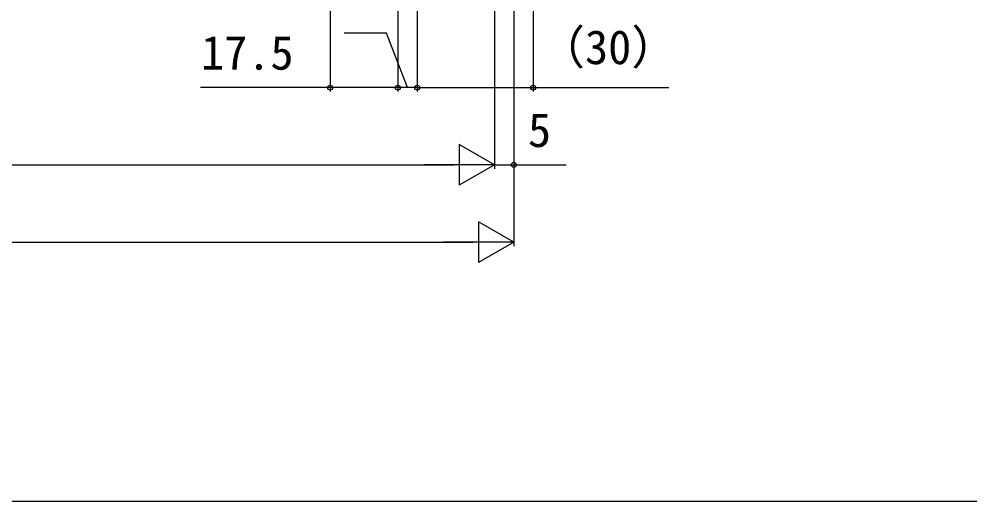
# Model space of a CAD drawing. Units: millimetres, scale not verified. Extents: x -525 to 525, y -783 to 779.
# Drawn here: x 58.9 to 304.6, y -782.7 to -658 of the extents above; entities that cross this region are included whole.
import ezdxf
from ezdxf.enums import TextEntityAlignment as Align

# ---------------------------------------------------------------- set-up
doc = ezdxf.new("R2010")
doc.units = ezdxf.units.MM
doc.header["$LTSCALE"] = 4
doc.layers.add('0-7_YKK_D', color=6, linetype='Continuous')
doc.layers.add('0-8_YKK_ZWAK', color=7, linetype='Continuous')
doc.styles.add('ＭＳ ゴシック', font='')
doc.styles.get('ＭＳ ゴシック').set_extended_font_data('MS Gothic')

msp = doc.modelspace()

# ---------------------------------------------------------------- linework, layer by layer
at = {"layer": '0-7_YKK_D'}
for p, q in [((139.337, -547.247), (139.337, -676.747)), ((186.837, -555.796), (186.837, -696.747)), ((186.837, -555.796), (186.837, -716.747)), ((156.837, -566.247), (156.837, -676.747)), ((156.837, -566.247), (156.837, -676.747)), ((181.837, -566.247), (181.837, -696.747)), ((161.837, -600.996), (161.837, -676.747)), ((161.837, -600.996), (161.837, -676.747)), ((181.837, -601.849), (181.837, -696.747)), ((191.841, -621.747), (191.841, -676.747)), ((161.837, -675.747), (156.837, -675.747)), ((181.837, -695.747), (172.744, -690.497)), ((172.744, -690.497), (172.744, -700.997)), ((-247.659, -695.747), (171.337, -695.747)), ((181.837, -695.747), (163.651, -695.747)), ((181.837, -695.747), (172.744, -700.997)), ((186.837, -715.747), (177.744, -710.497)), ((177.744, -710.497), (177.744, -720.997)), ((-252.659, -715.747), (176.337, -715.747)), ((186.837, -715.747), (168.651, -715.747)), ((186.837, -715.747), (177.744, -720.997))]:
    msp.add_line(p, q, dxfattribs=at)
for points in [[(159.337, -675.747), (153.896, -661.642), (142.941, -661.642)], [(156.837, -675.747), (139.337, -675.747), (105.787, -675.747)], [(161.837, -675.747), (191.841, -675.747), (226.959, -675.747)], [(181.837, -695.747), (186.837, -695.747), (200.342, -695.747)]]:
    msp.add_lwpolyline(points, dxfattribs=at)
for centre in [(139.337, -675.747), (156.837, -675.747), (156.837, -675.747), (161.837, -675.747), (161.837, -675.747), (191.841, -675.747), (186.837, -695.747)]:
    msp.add_circle(centre, 0.637, dxfattribs=at)
at = {"layer": '0-8_YKK_ZWAK'}
msp.add_lwpolyline([(-525, -782.7), (525, -782.7), (525, 747.3)], dxfattribs=at)

# ---------------------------------------------------------------- texts
at = {"layer": '0-7_YKK_D', "style": 'ＭＳ ゴシック'}
for s, p in [('（30）', (193.255, -672.315)), ('17.5', (105.946, -673.747)), ('5', (190.501, -693.747))]:
    msp.add_text(s, height=8.798, dxfattribs=at).set_placement(p, align=Align.BOTTOM_LEFT)

doc.saveas('drawing.dxf')
